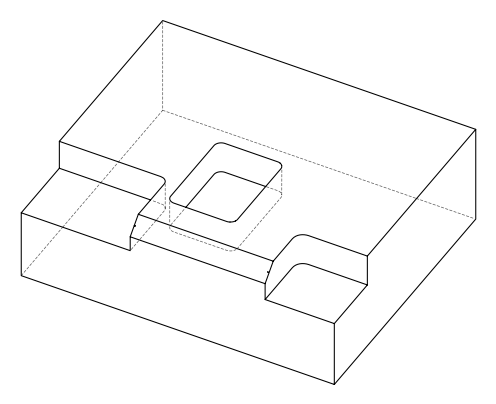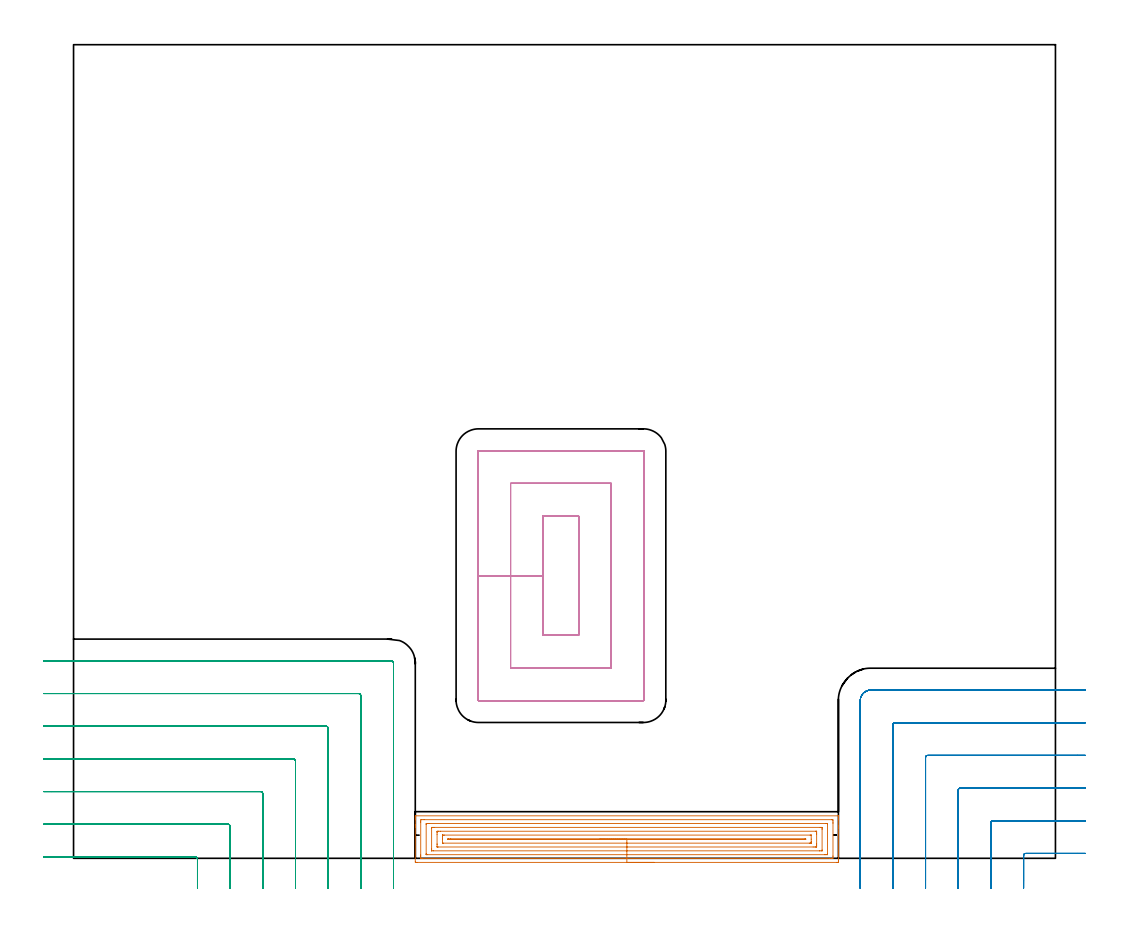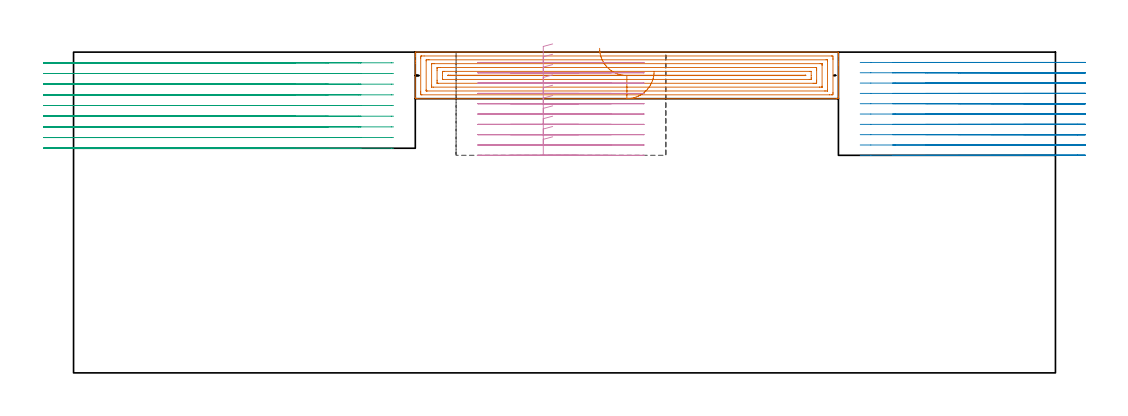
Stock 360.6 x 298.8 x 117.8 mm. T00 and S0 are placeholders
(PLAN: 4 operations, 1 tool changes, 55.3 min)
(1 AREA_MILL | FG_CHAMFER_SURFACE | UGT0205_001 | 8.89 min | 24927 mm3)
(2 MILL_CORNER_NOTCH_RECTANGULAR | CORNER_NOTCH_RECTANGULAR | NXT0201_012 | Follow Part, ap 4, ae 75% | 12.89 min | 208596 mm3)
(3 MILL_CORNER_NOTCH_RECTANGULAR_1 | CORNER_NOTCH_RECTANGULAR_1 | NXT0201_012 | Follow Part, ap 4, ae 75% | 19.39 min | 354945 mm3)
(4 MILL_RECTANGULAR_POCKET | POCKET_RECTANGULAR_STRAIGHT | NXT0201_012 | Follow Part, ap 4, ae 75% | 14.16 min | 312449 mm3)
(TOOL UGT0205_001 | Chamfer Mill 20 x 3 x 45 deg. | D20 FL50 Z2)
(TOOL NXT0201_012 | ENDMILL 16mm [2P460-1600-NA 1630] | D16 FL38 Z6)
(OP 1 AREA_MILL)
G17 G21 G94 G90
T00 M6
G54
G17 G0 G90 X213.2 Y-1.5 S1061 M3
G43 Z127.8 H0
Z110.7
G94 G1 X213.162 Z109.828 F250.
X213.048 Z108.964
X212.859 Z108.112
X212.597 Z107.28
X212.263 Z106.474
X211.86 Z105.7
X211.391 Z104.964
X210.86 Z104.272
X210.271 Z103.629
X209.628 Z103.04
X208.936 Z102.509
X208.2 Z102.04
X207.426 Z101.637
X206.62 Z101.303
X205.788 Z101.041
X204.936 Z100.852
X204.071 Z100.738
X203.2 Z100.7
X126.091
X125.75 Y-1.496 Z100.702
X125.51 Y-1.491 Z100.706
X125.5 Y-1.247 Z100.95
Y11.493 Z113.688
Y12.092 Z114.289
Y12.382 Z114.579
Y14.159 Z116.354
Y14.739 Z116.938
Y15.048 Z117.247
Y15.24 Z117.439
X125.507 Y15.567 Z117.758
X125.51 Y15.597 Z117.788
X125.645 Y15.6 Z117.8
X280.755
X280.89 Y15.597 Z117.788
X280.893 Y15.567 Z117.758
X280.9 Y15.24 Z117.439
Y14.739 Z116.938
Y14.159 Z116.354
Y12.092 Z114.289
Y11.493 Z113.688
Y10.904 Z113.099
Y-0.648 Z101.549
X280.898 Y-0.948 Z101.249
X280.892 Y-1.491 Z100.706
X280.856 Y-1.494 Z100.704
X280.309 Y-1.5 Z100.7
X203.2
Y-0.086 Z102.114
X127.9 Y-0.085 Z102.115
X127.874 Y-0.084 Z102.116
X127.51 Y-0.059 Z102.141
X127.502 Y0.312 Z102.512
X127.5 Y0.829 Z103.029
Y1.202 Z103.402
Y13.271 Z115.471
X127.502 Y13.642 Z115.842
X127.51 Y14.159 Z116.359
X127.849 Y14.184 Z116.384
X127.874 Y14.185 Z116.385
X128.739 Y14.186 Z116.386
X278.5 Y14.185 Z116.385
X278.526 Y14.184 Z116.384
X278.89 Y14.159 Z116.359
X278.898 Y13.788 Z115.988
X278.9 Y13.271 Z115.471
Y12.898 Z115.098
Y0.829 Z103.029
X278.898 Y0.458 Z102.658
X278.89 Y-0.059 Z102.141
X278.551 Y-0.084 Z102.116
X278.526 Y-0.085 Z102.115
X277.661 Y-0.086 Z102.114
X203.2
Y1.328 Z103.528
X130.047 Y1.329 Z103.529
X129.657 Y1.331 Z103.531
X129.528 Y1.333 Z103.533
X129.513 Y1.335 Z103.535
X129.508 Y1.375 Z103.575
X129.503 Y1.458 Z103.658
X129.501 Y1.562 Z103.762
X129.5 Y1.718 Z103.918
X129.501 Y12.382 Z114.582
X129.502 Y12.536 Z114.736
X129.51 Y12.694 Z114.894
X129.519 Y12.765 Z114.965
X129.56 Y12.767 Z114.967
X129.657 Y12.769 Z114.969
X130.158 Y12.771 Z114.971
X130.548 Y12.772 Z114.972
X276.352 Y12.771 Z114.971
X276.743 Y12.77 Z114.97
X276.872 Y12.767 Z114.967
X276.887 Y12.765 Z114.965
X276.892 Y12.725 Z114.925
X276.897 Y12.642 Z114.842
X276.899 Y12.538 Z114.738
X276.9 Y12.382 Z114.582
X276.899 Y1.718 Z103.918
X276.898 Y1.564 Z103.764
X276.89 Y1.406 Z103.606
X276.88 Y1.335 Z103.535
X276.84 Y1.333 Z103.533
X276.743 Y1.331 Z103.531
X276.242 Y1.329 Z103.529
X275.852 Y1.328 Z103.528
X203.2
Y2.743 Z104.943
X132.194
X131.555 Y2.748 Z104.948
X131.52 Y2.749 Z104.949
X131.51 Y2.753 Z104.953
X131.507 Y2.773 Z104.973
X131.503 Y2.867 Z105.067
X131.501 Y3.057 Z105.257
X131.5 Y3.435 Z105.635
X131.501 Y11.019 Z113.219
X131.504 Y11.226 Z113.426
X131.508 Y11.329 Z113.529
X131.51 Y11.349 Z113.549
X131.527 Y11.352 Z113.552
X131.579 Y11.354 Z113.554
X132.331 Y11.357 Z113.557
X132.468
X274.205
X274.845 Y11.352 Z113.552
X274.88 Y11.351 Z113.551
X274.89 Y11.347 Z113.547
X274.893 Y11.327 Z113.527
X274.897 Y11.233 Z113.433
X274.899 Y11.043 Z113.243
X274.9 Y10.665 Z112.865
X274.899 Y3.081 Z105.281
X274.896 Y2.874 Z105.074
X274.892 Y2.771 Z104.971
X274.89 Y2.751 Z104.951
X274.873 Y2.748 Z104.948
X274.821 Y2.746 Z104.946
X274.069 Y2.743 Z104.943
X273.932
X203.2
Y4.157 Z106.357
X133.886
X133.734 Y4.158 Z106.358
X133.613 Y4.16 Z106.36
X133.533 Y4.164 Z106.364
X133.509 Y4.168 Z106.368
X133.508 Y4.181 Z106.381
X133.504 Y4.384 Z106.584
X133.5 Y4.996 Z107.196
Y5.273 Z107.473
Y8.827 Z111.027
X133.501 Y9.439 Z111.639
X133.505 Y9.716 Z111.916
X133.51 Y9.869 Z112.069
X133.516 Y9.936 Z112.136
X133.658 Y9.939 Z112.139
X133.887 Y9.942 Z112.142
X134.114 Y9.943 Z112.143
X134.778
X272.514
X272.666 Y9.942 Z112.142
X272.787 Y9.94 Z112.14
X272.866 Y9.936 Z112.136
X272.891 Y9.932 Z112.132
X272.892 Y9.919 Z112.119
X272.896 Y9.716 Z111.916
X272.9 Y9.104 Z111.304
Y8.827 Z111.027
Y5.273 Z107.473
X272.899 Y4.661 Z106.861
X272.895 Y4.384 Z106.584
X272.89 Y4.231 Z106.431
X272.884 Y4.164 Z106.364
X272.742 Y4.161 Z106.361
X272.513 Y4.158 Z106.358
X272.286 Y4.157 Z106.357
X271.622
X203.2
Y5.571 Z107.771
X135.897 Y5.572 Z107.772
X135.596 Y5.573 Z107.773
X135.536 Y5.576 Z107.776
X135.513 Y5.578 Z107.778
X135.51 Y5.59 Z107.79
X135.503 Y5.666 Z107.866
X135.5 Y7.05 Z109.25
Y7.939 Z110.139
X135.501 Y8.333 Z110.533
X135.506 Y8.466 Z110.666
X135.51 Y8.512 Z110.712
X135.516 Y8.523 Z110.723
X135.528 Y8.524 Z110.724
X135.601 Y8.527 Z110.727
X135.897 Y8.528 Z110.728
X136.196 Y8.529 Z110.729
X270.503 Y8.528 Z110.728
X270.804 Y8.527 Z110.727
X270.864 Y8.524 Z110.724
X270.887 Y8.522 Z110.722
X270.89 Y8.51 Z110.71
X270.897 Y8.434 Z110.634
X270.9 Y7.05 Z109.25
Y6.161 Z108.361
X270.899 Y5.767 Z107.967
X270.894 Y5.634 Z107.834
X270.89 Y5.588 Z107.788
X270.884 Y5.577 Z107.777
X270.872 Y5.576 Z107.776
X270.799 Y5.573 Z107.773
X270.503 Y5.572 Z107.772
X270.204 Y5.571 Z107.771
X203.2
Y6.985 Z109.185
X137.744 Y6.986 Z109.186
X137.68 Y6.987 Z109.187
X137.615 Y6.99 Z109.19
X137.51 Y6.997 Z109.197
X137.508 Y7.05 Z109.25
X137.51 Y7.093 Z109.293
X137.515 Y7.108 Z109.308
X137.551 Y7.11 Z109.31
X137.616 Y7.114 Z109.314
X137.68
X138.506 Y7.115 Z109.315
X268.656 Y7.114 Z109.314
X268.72 Y7.113 Z109.313
X268.785 Y7.11 Z109.31
X268.89 Y7.103 Z109.303
X268.892 Y7.05 Z109.25
X268.89 Y7.007 Z109.207
X268.885 Y6.992 Z109.192
X268.849 Y6.99 Z109.19
X268.784 Y6.986 Z109.186
X268.72
X267.894 Y6.985 Z109.185
X203.2
X202.328 Z109.223
X201.463 Z109.337
X200.612 Z109.526
X199.78 Z109.788
X198.974 Z110.122
X198.2 Z110.525
X197.464 Z110.994
X196.772 Z111.525
X196.129 Z112.114
X195.539 Z112.757
X195.008 Z113.45
X194.54 Z114.185
X194.137 Z114.959
X193.803 Z115.765
X193.541 Z116.597
X193.352 Z117.449
X193.238 Z118.314
X193.2 Z119.185
G0 Z127.8
M5
M2
(OP 2 MILL_CORNER_NOTCH_RECTANGULAR)
G17 G21 G94 G90
T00 M6
G54
G17 G0 G90 X371.6 Y1.8 S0 M3
G43 Z127.8 H1
Z114.01
G94 G1 X368.6 F250.
X349.695 F500.
G3 X348.9 Y1.005 R0.8
G1 Y-7.746
X348.899 Y-8.
X348.887 Y-11. F250.
G0 Z127.8
X371.6 Y13.8
Z114.01
G1 X368.6
X337.695 F500.
G3 X336.9 Y13.005 R0.8
G1 Y-7.746
X336.899 Y-8.
X336.883 Y-11. F250.
G0 Z127.8
X371.6 Y25.8
Z114.01
G1 X368.6
X325.695 F500.
G3 X324.9 Y25.005 R0.8
G1 Y-7.746
X324.899 Y-8.
X324.878 Y-11. F250.
G0 Z127.8
X371.6 Y37.8
Z114.01
G1 X368.6
X313.696 F500.
G3 X312.9 Y37.004 R0.8
G1 Y-7.746
G2 X312.899 Y-8. R24.
G1 X312.867 Y-11. F250.
G0 Z127.8
X371.6 Y49.8
Z114.01
G1 X368.6
X301.696 F500.
G3 X300.9 Y49.004 R0.8
G1 Y-7.746
G2 X300.897 Y-8. R12.
G1 X300.834 Y-10.999 F250.
G0 Z127.8
X371.6 Y61.8
Z114.01
G1 X368.6
X292.8 F500.
G3 X288.9 Y57.9 R3.9
G1 Y-7.746
Y-10.746 F250.
G0 Z127.8
X371.6 Y1.8
Z110.22
G1 X368.6
X349.695 F500.
G3 X348.9 Y1.005 R0.8
G1 Y-7.746
X348.899 Y-8.
X348.887 Y-11. F250.
G0 Z127.8
X371.6 Y13.8
Z110.22
G1 X368.6
X337.695 F500.
G3 X336.9 Y13.005 R0.8
G1 Y-7.746
X336.899 Y-8.
X336.883 Y-11. F250.
G0 Z127.8
X371.6 Y25.8
Z110.22
G1 X368.6
X325.696 F500.
G3 X324.9 Y25.004 R0.8
G1 Y-7.746
X324.899 Y-8.
X324.878 Y-11. F250.
G0 Z127.8
X371.6 Y37.8
Z110.22
G1 X368.6
X313.696 F500.
G3 X312.9 Y37.004 R0.8
G1 Y-7.746
G2 X312.899 Y-8. R24.
G1 X312.867 Y-11. F250.
G0 Z127.8
X371.6 Y49.8
Z110.22
G1 X368.6
X301.696 F500.
G3 X300.9 Y49.004 R0.8
G1 Y-7.746
G2 X300.897 Y-8. R12.
G1 X300.834 Y-10.999 F250.
G0 Z127.8
X371.6 Y61.8
Z110.22
G1 X368.6
X292.8 F500.
G3 X288.9 Y57.9 R3.9
G1 Y-7.746
Y-10.746 F250.
G0 Z127.8
X371.6 Y1.8
Z106.43
G1 X368.6
X349.695 F500.
G3 X348.9 Y1.005 R0.8
G1 Y-8.
Y-11. F250.
G0 Z127.8
X371.6 Y13.8
Z106.43
G1 X368.6
X337.695 F500.
G3 X336.9 Y13.005 R0.8
G1 Y-8.
Y-11. F250.
G0 Z127.8
X371.6 Y25.8
Z106.43
G1 X368.6
X325.696 F500.
G3 X324.9 Y25.004 R0.8
G1 Y-8.
Y-11. F250.
G0 Z127.8
X371.6 Y37.8
Z106.43
G1 X368.6
X313.696 F500.
G3 X312.9 Y37.004 R0.8
G1 Y-8.
Y-11. F250.
G0 Z127.8
X371.6 Y49.8
Z106.43
G1 X368.6
X301.696 F500.
G3 X300.9 Y49.004 R0.8
G1 Y-8.
Y-11. F250.
G0 Z127.8
X371.6 Y61.8
Z106.43
G1 X368.6
X292.8 F500.
G3 X288.9 Y57.9 R3.9
G1 Y-8.
Y-11. F250.
G0 Z127.8
X371.6 Y1.8
Z102.64
G1 X368.6
X349.695 F500.
G3 X348.9 Y1.005 R0.8
G1 Y-8.
Y-11. F250.
G0 Z127.8
X371.6 Y13.8
Z102.64
G1 X368.6
X337.695 F500.
G3 X336.9 Y13.005 R0.8
G1 Y-8.
Y-11. F250.
G0 Z127.8
X371.6 Y25.8
Z102.64
G1 X368.6
X325.696 F500.
G3 X324.9 Y25.004 R0.8
G1 Y-8.
Y-11. F250.
G0 Z127.8
X371.6 Y37.8
Z102.64
G1 X368.6
X313.696 F500.
G3 X312.9 Y37.004 R0.8
G1 Y-8.
Y-11. F250.
G0 Z127.8
X371.6 Y49.8
Z102.64
G1 X368.6
X301.696 F500.
G3 X300.9 Y49.004 R0.8
G1 Y-8.
Y-11. F250.
G0 Z127.8
X371.6 Y61.8
Z102.64
G1 X368.6
X292.8 F500.
G3 X288.9 Y57.9 R3.9
G1 Y-8.
Y-11. F250.
G0 Z127.8
X371.6 Y1.8
Z98.85
G1 X368.6
X349.695 F500.
G3 X348.9 Y1.005 R0.8
G1 Y-8.
Y-11. F250.
G0 Z127.8
X371.6 Y13.8
Z98.85
G1 X368.6
X337.695 F500.
G3 X336.9 Y13.005 R0.8
G1 Y-8.
Y-11. F250.
G0 Z127.8
X371.6 Y25.8
Z98.85
G1 X368.6
X325.695 F500.
G3 X324.9 Y25.005 R0.8
G1 Y-8.
Y-11. F250.
G0 Z127.8
X371.6 Y37.8
Z98.85
G1 X368.6
X313.696 F500.
G3 X312.9 Y37.004 R0.8
G1 Y-8.
Y-11. F250.
G0 Z127.8
X371.6 Y49.8
Z98.85
G1 X368.6
X301.696 F500.
G3 X300.9 Y49.004 R0.8
G1 Y-8.
Y-11. F250.
G0 Z127.8
X371.6 Y61.8
Z98.85
G1 X368.6
X292.8 F500.
G3 X288.9 Y57.9 R3.9
G1 Y-8.
Y-11. F250.
G0 Z127.8
X371.6 Y1.8
Z95.06
G1 X368.6
X349.695 F500.
G3 X348.9 Y1.005 R0.8
G1 Y-8.
Y-11. F250.
G0 Z127.8
X371.6 Y13.8
Z95.06
G1 X368.6
X337.695 F500.
G3 X336.9 Y13.005 R0.8
G1 Y-8.
Y-11. F250.
G0 Z127.8
X371.6 Y25.8
Z95.06
G1 X368.6
X325.695 F500.
G3 X324.9 Y25.005 R0.8
G1 Y-8.
Y-11. F250.
G0 Z127.8
X371.6 Y37.8
Z95.06
G1 X368.6
X313.696 F500.
G3 X312.9 Y37.004 R0.8
G1 Y-8.
Y-11. F250.
G0 Z127.8
X371.6 Y49.8
Z95.06
G1 X368.6
X301.696 F500.
G3 X300.9 Y49.004 R0.8
G1 Y-8.
Y-11. F250.
G0 Z127.8
X371.6 Y61.8
Z95.06
G1 X368.6
X292.8 F500.
G3 X288.9 Y57.9 R3.9
G1 Y-8.
Y-11. F250.
G0 Z127.8
X371.6 Y1.8
Z91.27
G1 X368.6
X349.695 F500.
G3 X348.9 Y1.005 R0.8
G1 Y-8.
Y-11. F250.
G0 Z127.8
X371.6 Y13.8
Z91.27
G1 X368.6
X337.695 F500.
G3 X336.9 Y13.005 R0.8
G1 Y-8.
Y-11. F250.
G0 Z127.8
X371.6 Y25.8
Z91.27
G1 X368.6
X325.695 F500.
G3 X324.9 Y25.005 R0.8
G1 Y-8.
Y-11. F250.
G0 Z127.8
X371.6 Y37.8
Z91.27
G1 X368.6
X313.696 F500.
G3 X312.9 Y37.004 R0.8
G1 Y-8.
Y-11. F250.
G0 Z127.8
X371.6 Y49.8
Z91.27
G1 X368.6
X301.696 F500.
G3 X300.9 Y49.004 R0.8
G1 Y-8.
Y-11. F250.
G0 Z127.8
X371.6 Y61.8
Z91.27
G1 X368.6
X292.8 F500.
G3 X288.9 Y57.9 R3.9
G1 Y-8.
Y-11. F250.
G0 Z127.8
X371.6 Y1.8
Z87.48
G1 X368.6
X349.695 F500.
G3 X348.9 Y1.005 R0.8
G1 Y-8.
Y-11. F250.
G0 Z127.8
X371.6 Y13.8
Z87.48
G1 X368.6
X337.695 F500.
G3 X336.9 Y13.005 R0.8
G1 Y-8.
Y-11. F250.
G0 Z127.8
X371.6 Y25.8
Z87.48
G1 X368.6
X325.695 F500.
G3 X324.9 Y25.005 R0.8
G1 Y-8.
Y-11. F250.
G0 Z127.8
X371.6 Y37.8
Z87.48
G1 X368.6
X313.696 F500.
G3 X312.9 Y37.004 R0.8
G1 Y-8.
Y-11. F250.
G0 Z127.8
X371.6 Y49.8
Z87.48
G1 X368.6
X301.696 F500.
G3 X300.9 Y49.004 R0.8
G1 Y-8.
Y-11. F250.
G0 Z127.8
X371.6 Y61.8
Z87.48
G1 X368.6
X292.8 F500.
G3 X288.9 Y57.9 R3.9
G1 Y-8.
Y-11. F250.
G0 Z127.8
X371.6 Y1.8
Z83.69
G1 X368.6
X349.695 F500.
G3 X348.9 Y1.005 R0.8
G1 Y-8.
Y-11. F250.
G0 Z127.8
X371.6 Y13.8
Z83.69
G1 X368.6
X337.695 F500.
G3 X336.9 Y13.005 R0.8
G1 Y-8.
Y-11. F250.
G0 Z127.8
X371.6 Y25.8
Z83.69
G1 X368.6
X325.695 F500.
G3 X324.9 Y25.005 R0.8
G1 Y-8.
Y-11. F250.
G0 Z127.8
X371.6 Y37.8
Z83.69
G1 X368.6
X313.696 F500.
G3 X312.9 Y37.004 R0.8
G1 Y-8.
Y-11. F250.
G0 Z127.8
X371.6 Y49.8
Z83.69
G1 X368.6
X301.696 F500.
G3 X300.9 Y49.004 R0.8
G1 Y-8.
Y-11. F250.
G0 Z127.8
X371.6 Y61.8
Z83.69
G1 X368.6
X292.8 F500.
G3 X288.9 Y57.9 R3.9
G1 Y-8.
Y-11. F250.
G0 Z127.8
X371.6 Y1.8
Z79.9
G1 X368.6
X349.695 F500.
G3 X348.9 Y1.005 R0.8
G1 Y-8.
Y-11. F250.
G0 Z127.8
X371.6 Y13.8
Z79.9
G1 X368.6
X337.695 F500.
G3 X336.9 Y13.005 R0.8
G1 Y-8.
Y-11. F250.
G0 Z127.8
X371.6 Y25.8
Z79.9
G1 X368.6
X325.695 F500.
G3 X324.9 Y25.005 R0.8
G1 Y-8.
Y-11. F250.
G0 Z127.8
X371.6 Y37.8
Z79.9
G1 X368.6
X313.696 F500.
G3 X312.9 Y37.004 R0.8
G1 Y-8.
Y-11. F250.
G0 Z127.8
X371.6 Y49.8
Z79.9
G1 X368.6
X301.696 F500.
G3 X300.9 Y49.004 R0.8
G1 Y-8.
Y-11. F250.
G0 Z127.8
X371.6 Y61.8
Z79.9
G1 X368.6
X292.8 F500.
G3 X288.9 Y57.9 R3.9
G1 Y-8.
Y-11. F250.
G0 Z127.8
M5
M2
(OP 3 MILL_CORNER_NOTCH_RECTANGULAR_1)
G17 G21 G94 G90
T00 M6
G54
G17 G0 G90 X45.511 Y-11. S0 M3
G43 Z127.8 H1
Z113.878
G94 G1 X45.5 Y-8. F250.
Y-7.746 F500.
Y-0.294
G3 X44.706 Y0.5 R0.8
G1 X-8.
X-11. F250.
G0 Z127.8
X57.513 Y-11.
Z113.878
G1 X57.501 Y-8.
X57.5 Y-7.746 F500.
Y11.705
G3 X56.705 Y12.5 R0.8
G1 X-8.
X-11. F250.
G0 Z127.8
X69.517 Y-11.
Z113.878
G1 X69.501 Y-8.
X69.5 Y-7.746 F500.
Y23.705
G3 X68.705 Y24.5 R0.8
G1 X-8.
X-11. F250.
G0 Z127.8
X81.522 Y-11.
Z113.878
G1 X81.501 Y-8.
X81.5 Y-7.746 F500.
Y35.705
G3 X80.705 Y36.5 R0.8
G1 X-8.
X-11. F250.
G0 Z127.8
X93.533 Y-11.
Z113.878
G1 X93.501 Y-8.
G2 X93.5 Y-7.746 R24. F500.
G1 Y47.704
G3 X92.704 Y48.5 R0.8
G1 X-8.
X-11. F250.
G0 Z127.8
X105.566 Y-10.999
Z113.878
G1 X105.503 Y-8.
G2 X105.5 Y-7.746 R12. F500.
G1 Y59.704
G3 X104.704 Y60.5 R0.8
G1 X-8.
X-11. F250.
G0 Z127.8
X117.5 Y-10.746
Z113.878
G1 Y-7.746
Y71.7 F500.
G3 X116.7 Y72.5 R0.8
G1 X-8.
X-11. F250.
G0 Z127.8
X45.511 Y-11.
Z109.955
G1 X45.5 Y-8.
Y-7.748 F500.
Y-0.294
G3 X44.706 Y0.5 R0.8
G1 X-8.
X-11. F250.
G0 Z127.8
X57.513 Y-11.
Z109.955
G1 X57.501 Y-8.
G2 X57.5 Y-7.748 R60. F500.
G1 Y11.706
G3 X56.705 Y12.5 R0.8
G1 X-8.
X-11. F250.
G0 Z127.8
X69.516 Y-11.
Z109.955
G1 X69.501 Y-8.
G2 X69.5 Y-7.748 R48. F500.
G1 Y23.705
G3 X68.705 Y24.5 R0.8
G1 X-8.
X-11. F250.
G0 Z127.8
X81.522 Y-11.
Z109.955
G1 X81.501 Y-8.
G2 X81.5 Y-7.748 R36. F500.
G1 Y35.705
G3 X80.705 Y36.5 R0.8
G1 X-8.
X-11. F250.
G0 Z127.8
X93.533 Y-11.
Z109.955
G1 X93.501 Y-8.
G2 X93.5 Y-7.748 R24. F500.
G1 Y47.704
G3 X92.704 Y48.5 R0.8
G1 X-8.
X-11. F250.
G0 Z127.8
X105.566 Y-10.999
Z109.955
G1 X105.503 Y-8.
G2 X105.5 Y-7.748 R12. F500.
G1 Y59.704
G3 X104.704 Y60.5 R0.8
G1 X-8.
X-11. F250.
G0 Z127.8
X117.5 Y-10.748
Z109.955
G1 Y-7.748
Y71.7 F500.
G3 X116.7 Y72.5 R0.8
G1 X-8.
X-11. F250.
G0 Z127.8
X45.5 Y-11.
Z106.033
G1 Y-8.
Y-0.294 F500.
G3 X44.706 Y0.5 R0.8
G1 X-8.
X-11. F250.
G0 Z127.8
X57.5 Y-11.
Z106.033
G1 Y-8.
Y11.706 F500.
G3 X56.705 Y12.5 R0.8
G1 X-8.
X-11. F250.
G0 Z127.8
X69.5 Y-11.
Z106.033
G1 Y-8.
Y23.705 F500.
G3 X68.705 Y24.5 R0.8
G1 X-8.
X-11. F250.
G0 Z127.8
X81.5 Y-11.
Z106.033
G1 Y-8.
Y35.705 F500.
G3 X80.705 Y36.5 R0.8
G1 X-8.
X-11. F250.
G0 Z127.8
X93.5 Y-11.
Z106.033
G1 Y-8.
Y47.704 F500.
G3 X92.704 Y48.5 R0.8
G1 X-8.
X-11. F250.
G0 Z127.8
X105.5 Y-11.
Z106.033
G1 Y-8.
Y59.704 F500.
G3 X104.704 Y60.5 R0.8
G1 X-8.
X-11. F250.
G0 Z127.8
X117.5 Y-11.
Z106.033
G1 Y-8.
Y71.7 F500.
G3 X116.7 Y72.5 R0.8
G1 X-8.
X-11. F250.
G0 Z127.8
X45.5 Y-11.
Z102.111
G1 Y-8.
Y-0.294 F500.
G3 X44.706 Y0.5 R0.8
G1 X-8.
X-11. F250.
G0 Z127.8
X57.5 Y-11.
Z102.111
G1 Y-8.
Y11.706 F500.
G3 X56.705 Y12.5 R0.8
G1 X-8.
X-11. F250.
G0 Z127.8
X69.5 Y-11.
Z102.111
G1 Y-8.
Y23.705 F500.
G3 X68.705 Y24.5 R0.8
G1 X-8.
X-11. F250.
G0 Z127.8
X81.5 Y-11.
Z102.111
G1 Y-8.
Y35.705 F500.
G3 X80.705 Y36.5 R0.8
G1 X-8.
X-11. F250.
G0 Z127.8
X93.5 Y-11.
Z102.111
G1 Y-8.
Y47.704 F500.
G3 X92.704 Y48.5 R0.8
G1 X-8.
X-11. F250.
G0 Z127.8
X105.5 Y-11.
Z102.111
G1 Y-8.
Y59.704 F500.
G3 X104.704 Y60.5 R0.8
G1 X-8.
X-11. F250.
G0 Z127.8
X117.5 Y-11.
Z102.111
G1 Y-8.
Y71.7 F500.
G3 X116.7 Y72.5 R0.8
G1 X-8.
X-11. F250.
G0 Z127.8
X45.5 Y-11.
Z98.189
G1 Y-8.
Y-0.294 F500.
G3 X44.706 Y0.5 R0.8
G1 X-8.
X-11. F250.
G0 Z127.8
X57.5 Y-11.
Z98.189
G1 Y-8.
Y11.705 F500.
G3 X56.705 Y12.5 R0.8
G1 X-8.
X-11. F250.
G0 Z127.8
X69.5 Y-11.
Z98.189
G1 Y-8.
Y23.705 F500.
G3 X68.705 Y24.5 R0.8
G1 X-8.
X-11. F250.
G0 Z127.8
X81.5 Y-11.
Z98.189
G1 Y-8.
Y35.705 F500.
G3 X80.705 Y36.5 R0.8
G1 X-8.
X-11. F250.
G0 Z127.8
X93.5 Y-11.
Z98.189
G1 Y-8.
Y47.704 F500.
G3 X92.704 Y48.5 R0.8
G1 X-8.
X-11. F250.
G0 Z127.8
X105.5 Y-11.
Z98.189
G1 Y-8.
Y59.704 F500.
G3 X104.704 Y60.5 R0.8
G1 X-8.
X-11. F250.
G0 Z127.8
X117.5 Y-11.
Z98.189
G1 Y-8.
Y71.7 F500.
G3 X116.7 Y72.5 R0.8
G1 X-8.
X-11. F250.
G0 Z127.8
X45.5 Y-11.
Z94.267
G1 Y-8.
Y-0.294 F500.
G3 X44.706 Y0.5 R0.8
G1 X-8.
X-11. F250.
G0 Z127.8
X57.5 Y-11.
Z94.267
G1 Y-8.
Y11.705 F500.
G3 X56.705 Y12.5 R0.8
G1 X-8.
X-11. F250.
G0 Z127.8
X69.5 Y-11.
Z94.267
G1 Y-8.
Y23.705 F500.
G3 X68.705 Y24.5 R0.8
G1 X-8.
X-11. F250.
G0 Z127.8
X81.5 Y-11.
Z94.267
G1 Y-8.
Y35.705 F500.
G3 X80.705 Y36.5 R0.8
G1 X-8.
X-11. F250.
G0 Z127.8
X93.5 Y-11.
Z94.267
G1 Y-8.
Y47.704 F500.
G3 X92.704 Y48.5 R0.8
G1 X-8.
X-11. F250.
G0 Z127.8
X105.5 Y-11.
Z94.267
G1 Y-8.
Y59.704 F500.
G3 X104.704 Y60.5 R0.8
G1 X-8.
X-11. F250.
G0 Z127.8
X117.5 Y-11.
Z94.267
G1 Y-8.
Y71.7 F500.
G3 X116.7 Y72.5 R0.8
G1 X-8.
X-11. F250.
G0 Z127.8
X45.5 Y-11.
Z90.344
G1 Y-8.
Y-0.294 F500.
G3 X44.706 Y0.5 R0.8
G1 X-8.
X-11. F250.
G0 Z127.8
X57.5 Y-11.
Z90.344
G1 Y-8.
Y11.705 F500.
G3 X56.705 Y12.5 R0.8
G1 X-8.
X-11. F250.
G0 Z127.8
X69.5 Y-11.
Z90.344
G1 Y-8.
Y23.705 F500.
G3 X68.705 Y24.5 R0.8
G1 X-8.
X-11. F250.
G0 Z127.8
X81.5 Y-11.
Z90.344
G1 Y-8.
Y35.705 F500.
G3 X80.705 Y36.5 R0.8
G1 X-8.
X-11. F250.
G0 Z127.8
X93.5 Y-11.
Z90.344
G1 Y-8.
Y47.704 F500.
G3 X92.704 Y48.5 R0.8
G1 X-8.
X-11. F250.
G0 Z127.8
X105.5 Y-11.
Z90.344
G1 Y-8.
Y59.704 F500.
G3 X104.704 Y60.5 R0.8
G1 X-8.
X-11. F250.
G0 Z127.8
X117.5 Y-11.
Z90.344
G1 Y-8.
Y71.7 F500.
G3 X116.7 Y72.5 R0.8
G1 X-8.
X-11. F250.
G0 Z127.8
X45.5 Y-11.
Z86.422
G1 Y-8.
Y-0.294 F500.
G3 X44.706 Y0.5 R0.8
G1 X-8.
X-11. F250.
G0 Z127.8
X57.5 Y-11.
Z86.422
G1 Y-8.
Y11.705 F500.
G3 X56.705 Y12.5 R0.8
G1 X-8.
X-11. F250.
G0 Z127.8
X69.5 Y-11.
Z86.422
G1 Y-8.
Y23.705 F500.
G3 X68.705 Y24.5 R0.8
G1 X-8.
X-11. F250.
G0 Z127.8
X81.5 Y-11.
Z86.422
G1 Y-8.
Y35.705 F500.
G3 X80.705 Y36.5 R0.8
G1 X-8.
X-11. F250.
G0 Z127.8
X93.5 Y-11.
Z86.422
G1 Y-8.
Y47.704 F500.
G3 X92.704 Y48.5 R0.8
G1 X-8.
X-11. F250.
G0 Z127.8
X105.5 Y-11.
Z86.422
G1 Y-8.
Y59.704 F500.
G3 X104.704 Y60.5 R0.8
G1 X-8.
X-11. F250.
G0 Z127.8
X117.5 Y-11.
Z86.422
G1 Y-8.
Y71.7 F500.
G3 X116.7 Y72.5 R0.8
G1 X-8.
X-11. F250.
G0 Z127.8
X45.5 Y-11.
Z82.5
G1 Y-8.
Y-0.294 F500.
G3 X44.706 Y0.5 R0.8
G1 X-8.
X-11. F250.
G0 Z127.8
X57.5 Y-11.
Z82.5
G1 Y-8.
Y11.705 F500.
G3 X56.705 Y12.5 R0.8
G1 X-8.
X-11. F250.
G0 Z127.8
X69.5 Y-11.
Z82.5
G1 Y-8.
Y23.705 F500.
G3 X68.705 Y24.5 R0.8
G1 X-8.
X-11. F250.
G0 Z127.8
X81.5 Y-11.
Z82.5
G1 Y-8.
Y35.705 F500.
G3 X80.705 Y36.5 R0.8
G1 X-8.
X-11. F250.
G0 Z127.8
X93.5 Y-11.
Z82.5
G1 Y-8.
Y47.704 F500.
G3 X92.704 Y48.5 R0.8
G1 X-8.
X-11. F250.
G0 Z127.8
X105.5 Y-11.
Z82.5
G1 Y-8.
Y59.704 F500.
G3 X104.704 Y60.5 R0.8
G1 X-8.
X-11. F250.
G0 Z127.8
X117.5 Y-11.
Z82.5
G1 Y-8.
Y71.7 F500.
G3 X116.7 Y72.5 R0.8
G1 X-8.
X-11. F250.
G0 Z127.8
M5
M2
(OP 4 MILL_RECTANGULAR_POCKET)
G17 G21 G94 G90
T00 M6
G54
G17 G0 G90 X175.941 Y125.7 S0 M3
G43 Z127.8 H1
Z120.8
G94 G1 X172.5 Z119.878 F250.
Y103.8 Z114.01
Y81.9 F500.
X185.5
Y125.7
X172.5
Y103.8
X160.5
Y69.9
X197.5
Y137.7
X160.5
Y103.8
X148.5
Y58.1
G3 X148.7 Y57.9 R0.2
G1 X209.3
G3 X209.5 Y58.1 R0.2
G1 Y149.5
G3 X209.3 Y149.7 R0.2
G1 X148.7
G3 X148.5 Y149.5 R0.2
G1 Y103.8
Y102.8
G0 X175.941 Y125.7 Z117.01
G1 X172.5 Z116.088 F250.
Y103.8 Z110.22
Y81.9 F500.
X185.5
Y125.7
X172.5
Y103.8
X160.5
Y69.9
X197.5
Y137.7
X160.5
Y103.8
X148.5
Y58.1
G3 X148.7 Y57.9 R0.2
G1 X209.3
G3 X209.5 Y58.1 R0.2
G1 Y149.5
G3 X209.3 Y149.7 R0.2
G1 X148.7
G3 X148.5 Y149.5 R0.2
G1 Y103.8
Y102.8
G0 X175.941 Y125.7 Z113.22
G1 X172.5 Z112.298 F250.
Y103.8 Z106.43
Y81.9 F500.
X185.5
Y125.7
X172.5
Y103.8
X160.5
Y69.9
X197.5
Y137.7
X160.5
Y103.8
X148.5
Y58.1
G3 X148.7 Y57.9 R0.2
G1 X209.3
G3 X209.5 Y58.1 R0.2
G1 Y149.5
G3 X209.3 Y149.7 R0.2
G1 X148.7
G3 X148.5 Y149.5 R0.2
G1 Y103.8
Y102.8
G0 X175.941 Y125.7 Z109.43
G1 X172.5 Z108.508 F250.
Y103.8 Z102.64
Y81.9 F500.
X185.5
Y125.7
X172.5
Y103.8
X160.5
Y69.9
X197.5
Y137.7
X160.5
Y103.8
X148.5
Y58.1
G3 X148.7 Y57.9 R0.2
G1 X209.3
G3 X209.5 Y58.1 R0.2
G1 Y149.5
G3 X209.3 Y149.7 R0.2
G1 X148.7
G3 X148.5 Y149.5 R0.2
G1 Y103.8
Y102.8
G0 X175.941 Y125.7 Z105.64
G1 X172.5 Z104.718 F250.
Y103.8 Z98.85
Y81.9 F500.
X185.5
Y125.7
X172.5
Y103.8
X160.5
Y69.9
X197.5
Y137.7
X160.5
Y103.8
X148.5
Y58.1
G3 X148.7 Y57.9 R0.2
G1 X209.3
G3 X209.5 Y58.1 R0.2
G1 Y149.5
G3 X209.3 Y149.7 R0.2
G1 X148.7
G3 X148.5 Y149.5 R0.2
G1 Y103.8
Y102.8
G0 X175.941 Y125.7 Z101.85
G1 X172.5 Z100.928 F250.
Y103.8 Z95.06
Y81.9 F500.
X185.5
Y125.7
X172.5
Y103.8
X160.5
Y69.9
X197.5
Y137.7
X160.5
Y103.8
X148.5
Y58.1
G3 X148.7 Y57.9 R0.2
G1 X209.3
G3 X209.5 Y58.1 R0.2
G1 Y149.5
G3 X209.3 Y149.7 R0.2
G1 X148.7
G3 X148.5 Y149.5 R0.2
G1 Y103.8
Y102.8
G0 X175.941 Y125.7 Z98.06
G1 X172.5 Z97.138 F250.
Y103.8 Z91.27
Y81.9 F500.
X185.5
Y125.7
X172.5
Y103.8
X160.5
Y69.9
X197.5
Y137.7
X160.5
Y103.8
X148.5
Y58.1
G3 X148.7 Y57.9 R0.2
G1 X209.3
G3 X209.5 Y58.1 R0.2
G1 Y149.5
G3 X209.3 Y149.7 R0.2
G1 X148.7
G3 X148.5 Y149.5 R0.2
G1 Y103.8
Y102.8
G0 X175.941 Y125.7 Z94.27
G1 X172.5 Z93.348 F250.
Y103.8 Z87.48
Y81.9 F500.
X185.5
Y125.7
X172.5
Y103.8
X160.5
Y69.9
X197.5
Y137.7
X160.5
Y103.8
X148.5
Y58.1
G3 X148.7 Y57.9 R0.2
G1 X209.3
G3 X209.5 Y58.1 R0.2
G1 Y149.5
G3 X209.3 Y149.7 R0.2
G1 X148.7
G3 X148.5 Y149.5 R0.2
G1 Y103.8
Y102.8
G0 X175.941 Y125.7 Z90.48
G1 X172.5 Z89.558 F250.
Y103.8 Z83.69
Y81.9 F500.
X185.5
Y125.7
X172.5
Y103.8
X160.5
Y69.9
X197.5
Y137.7
X160.5
Y103.8
X148.5
Y58.1
G3 X148.7 Y57.9 R0.2
G1 X209.3
G3 X209.5 Y58.1 R0.2
G1 Y149.5
G3 X209.3 Y149.7 R0.2
G1 X148.7
G3 X148.5 Y149.5 R0.2
G1 Y103.8
Y102.8
G0 X175.941 Y125.7 Z86.69
G1 X172.5 Z85.768 F250.
Y103.8 Z79.9
Y81.9 F500.
X185.5
Y125.7
X172.5
Y103.8
X160.5
Y69.9
X197.5
Y137.7
X160.5
Y103.8
X148.5
Y58.1
G3 X148.7 Y57.9 R0.2
G1 X209.3
G3 X209.5 Y58.1 R0.2
G1 Y149.5
G3 X209.3 Y149.7 R0.2
G1 X148.7
G3 X148.5 Y149.5 R0.2
G1 Y103.8
Y102.8
G0 Z127.8
M5
M2
